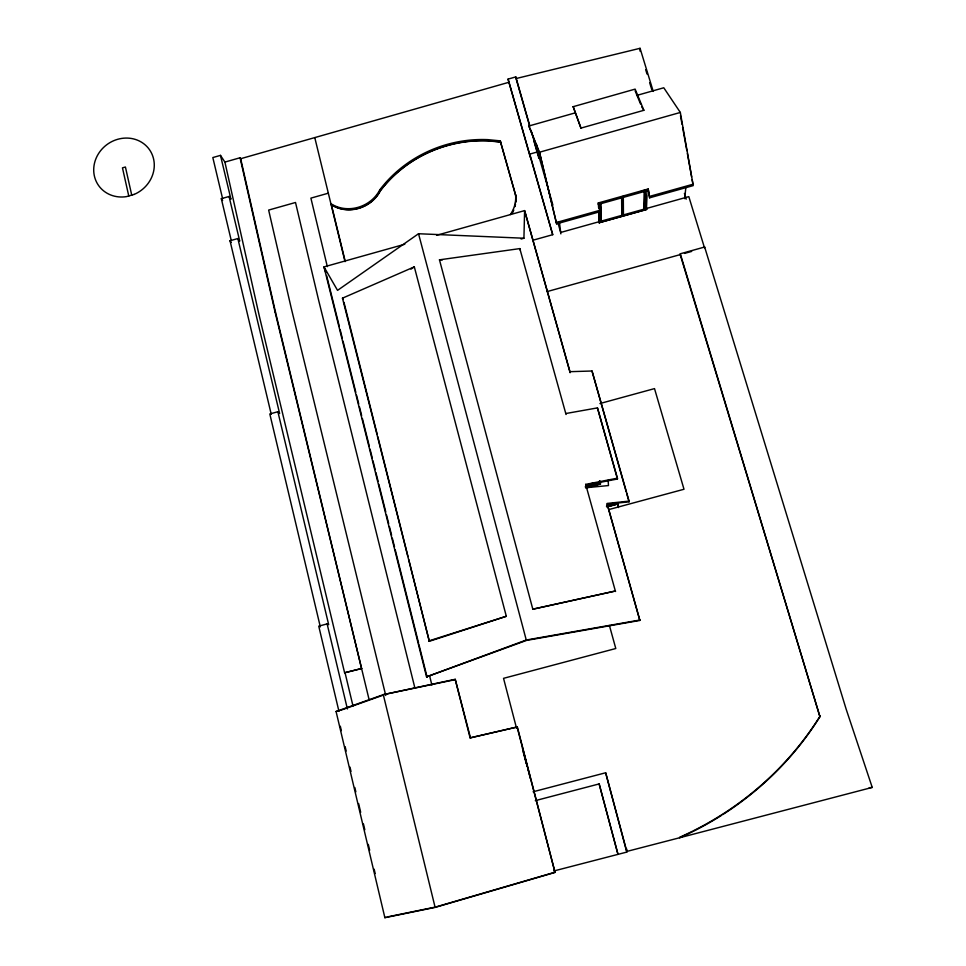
<?xml version="1.0" encoding="UTF-8"?>
<svg xmlns="http://www.w3.org/2000/svg" width="966" height="966" viewBox="0 0 966 966"><rect width="100%" height="100%" fill="white"/><g stroke="black" fill="none" stroke-linecap="round" stroke-linejoin="round"><path stroke-width="1.45" d="M404.814 244.229L323.984 266.906L426.549 676.852L526.555 640.398L639.866 620.438L607.131 504.167L629.059 501.825L629.059 501.113L592.013 371.004L569.964 371.681L524.61 210.6L436.572 235.318M553.82 870.982L626.789 852.084L626.813 849.15M640.011 51.126L640.06 48.3L516.061 78.548L529.513 125.58M521.097 239.025L523.922 238.228L524.61 210.6L570.121 372.719L569.964 371.681M643.948 209.984L644.201 190.157M644.491 209.827L644.733 191.22M644.974 190.399L644.394 209.513L646.58 208.898M646.411 209.296L646.544 195.482M646.314 208.982L646.954 189.855M646.677 209.441L599.174 222.723L646.677 209.441L646.121 208.342M636.666 95.453L663.775 87.773L680.33 112.454L693.226 185.605L649.635 197.813L648.198 188.962L598.256 202.969L599.958 211.711L556.621 223.846L539.475 152.23L528.885 126.003L574.915 112.95M649.635 197.813L648.198 188.962M639.866 620.438L607.071 503.443L629.059 501.113M684.713 198.658L685.86 187.138M722.773 814.58A310.158 295.511 -14.9 0 0 819.929 716.7L680.209 254.613L680.293 253.78L704.637 247.018L846.18 709.237L872.238 787.411L869.195 787.737M704.637 247.018L704.504 247.851L688.818 196.629L560.691 232.456L557.817 222.385M819.929 716.7L680.293 253.78M555.027 872.431L517.341 726.951L470.104 737.891L455.215 679.291L383.285 694.663L336.071 711.495L384.879 917.7L435.123 907.4L555.027 872.431L517.052 726.83M523.922 238.228L418.532 233.736L337.545 290.368L323.984 266.906L325.856 272.569M410.961 269.14L414.317 266.858L506.317 616.284L429.315 641.303L342.471 298.168L414.317 266.858M384.879 917.7L385.543 917.302M599.149 783.921L617.986 854.367L599.149 783.921L535.297 800.645M426.549 676.852L526.265 640.023L639.903 620.027M339.295 710.783L336.071 711.495M340.503 710.348L382.56 695.375M428.771 640.941L506.317 616.284M555.221 872.153L435.666 907.014L387.028 917M344.608 672.771L361.586 668.532L344.608 672.771L259.262 315.846L224.909 162.083L220.477 155.381L212.822 157.555L222.554 198.477M532.616 240.317L552.721 234.69L508.056 79.115L515.796 76.906L529.827 125.978M224.909 162.083L240.063 157.76L240.667 158.714L275.503 312.199L369.229 700.169M240.667 158.714L508.623 82.364M231.236 240.413L221.323 198.682L229.063 196.484L230.959 199.213L220.477 155.381M573.176 106.683L635.133 89.114L643.863 110.305L580.952 128.104L573.176 106.683L580.952 128.104M328.331 193.188L310.895 198.127L327.329 266.616M508.056 79.115L530.249 157.06L529.779 154.101L537.651 151.879L552.878 205.118M680.33 112.454L539.475 152.23L556.621 223.846M271.229 414.269L230.017 240.751L237.853 238.542L239.725 241.089L229.063 196.484M639.395 191.968L643.573 190.797M598.328 204.394L648.15 190.435M556.44 222.47L599.886 210.31L598.256 202.969M649.683 196.364L693.395 184.132M599.174 222.723L598.691 212.484M601.335 221.89L600.804 203.754M599.065 222.192L601.25 221.576L600.357 202.908M547.058 291.599L680.209 254.613M684.496 253.418L691.644 251.426M237.853 238.542L279.609 413.508L277.882 411.733L269.804 413.955L320.326 626.886M599.922 403.546L654.513 388.61L684 489.255L608.701 509.601M585.396 486.792L592.424 484.872L592.689 485.886L592.387 483.447M585.42 486.876L592.834 484.872M585.553 487.335L599.971 483.423L599.741 480.959M592.955 485.222L599.681 483.881M585.71 487.878L600.103 483.881L599.862 481.418M586.41 487.878L600.466 484.075L600.212 481.358M606.467 506.16L614.968 503.866M607.771 505.955L615.62 504.3L606.588 506.595M606.805 506.776L615.125 504.518L614.835 503.479M607.554 506.824L616.067 504.53L615.777 503.491M277.882 411.733L328.669 624.652L327.124 623.891L318.744 626.149L338.921 711.217M533.111 791.77L605.658 772.776L626.789 851.444L679.605 837.763A310.158 295.511 -14.9 0 0 692.682 831.617M679.605 837.763L872.238 787.411M470.104 737.891L517.341 726.951M532.821 609.196L615.451 590.999L532.821 609.196L439.47 259.83L519.817 248.6L566.052 414.499M454.213 679.847L383.285 694.663L435.123 907.4M617.419 478.182L617.455 478.991L585.782 485.161L585.674 484.377L617.419 478.182L597.459 407.894L565.883 413.52M586.133 487.709L608.483 485.56L608.121 480.199M605.658 772.776L626.789 852.084M439.47 259.83L442.343 259.914M500.279 140.867L487.866 139.647A120.472 110.583 -17.8 0 0 379.807 189.831A32.772 29.427 -23.4 0 1 330.891 203.657L331.41 204.768A32.723 29.391 -23.4 0 0 380.254 190.966A120.279 110.438 -17.8 0 1 488.144 140.867L500.545 142.087L500.279 140.867L515.784 195.736A33.303 30.272 -16.9 0 1 515.796 201.785M361.562 668.448L274.936 311.463L240.063 157.76M455.215 679.291L470.527 737.976M274.936 311.463L275.503 312.199M230.017 240.751L231.285 242.442M221.323 198.682L222.615 200.493M641.617 106.646L643.863 110.305M342.471 298.168L343.232 299.424M635.121 90.828L640.543 104.002M539.704 153.835L528.885 126.003M379.807 189.831L380.254 190.966M640.06 48.3L653.233 91.408M684.423 193.429L686.186 199.177M645.699 69.733L647.015 74.032M649.635 82.617L651.821 89.778M622.623 214.923L622.901 216.094M601.613 220.791L601.878 221.745M599.149 221.48L599.427 222.421M598.884 221.552L599.162 222.506M531.071 130.313L538.086 154.85L537.651 151.879M533.993 141.265L538.883 158.364L536.963 145.105M626.222 491.863L592.013 371.004M626.632 493.3L629.059 501.825M529.779 154.101L552.721 234.69M617.455 478.991L597.459 407.894M617.552 504.119L618.373 506.993M515.784 195.736L500.485 141.857L488.084 140.638A120.279 110.426 -17.8 0 0 380.193 190.749A32.723 29.391 -23.4 0 1 331.35 204.55L345.188 261.231M600.164 482.976L600.466 484.075M599.415 482.988L599.717 484.075L599.463 481.563M585.674 484.377L615.487 591.506M609.401 625.449L615.789 648.512L503.54 678.337L516.532 728.171M418.532 233.736L526.265 640.023M522.413 747.925L527.339 766.799M528.088 769.709L530.37 778.427M523.246 752.055L526.385 763.913M343.968 302.346L377.078 433.831M377.815 436.753L407.978 556.561M408.715 559.483L429.315 641.303M429.737 676.405L431.899 685.051M326.58 275.491L339.368 326.568M340.104 329.491L342.29 338.245M343.027 341.167L355.802 392.244M356.539 395.166L358.724 403.921M359.461 406.843L361.646 415.597M362.383 418.52L369.326 446.244M370.05 449.166L372.248 457.92M372.973 460.842L375.17 469.597M375.895 472.519L378.092 481.273M378.817 484.195L385.76 511.92M386.485 514.842L388.682 523.596M389.407 526.518L391.604 535.273M392.329 538.195L394.526 546.949M395.251 549.871L418.628 643.271M418.978 644.684L427.093 677.106M414.825 687.72L318.611 300.148L295.511 202.486L268.645 210.081L291.164 307.828L385.748 695.46M314.771 137.595L345.031 261.641M345.091 672.94L353.001 706.013M327.124 623.891L347.398 708.959M340.31 726.239L341.336 730.61M345.14 746.658L346.178 751.029M349.97 767.076L351.008 771.448M354.812 787.495L355.85 791.866M358.615 803.543L360.68 812.285M363.445 823.962L364.822 829.794M368.275 844.369L369.664 850.213M374.156 869.171L375.182 873.542M131.762 195.253L125.423 167.009L122.465 167.855L128.792 196.098M519.817 248.6L520.106 250.001M680.462 115.618L682.056 124.373M682.588 127.283L686.85 150.611M687.381 153.534L691.632 176.863M692.163 179.773L692.694 182.695M515.796 76.906L516.061 78.548M559.399 222.071L560.872 233.881M592.267 483.024L592.556 485.439M592.665 482.915L593.076 485.681M599.331 481.104L599.56 483.423M598.449 204.889L598.606 207.762M598.751 210.636L599.343 222.108M599.886 210.31L599.958 211.711M600.369 206.567L601.057 220.948M618.24 503.093L618.385 507.548M621.621 197.921L621.802 215.152L623.444 214.694L623.299 196.013M622.466 197.462L622.623 215.14M820.098 716.072A310.641 295.91 -14.9 0 1 679.545 837.317M721.554 815.352A310.158 295.511 -14.9 0 1 693.974 830.965M515.711 195.506A33.303 30.272 -16.9 0 1 515.578 202.775M515.373 203.983A33.303 30.272 -16.9 0 1 514.818 206.386M513.586 209.912A33.303 30.272 -16.9 0 1 511.92 213.293M515.542 194.589A33.351 30.308 -16.9 0 1 510.386 214.561M515.446 204.212A33.303 30.272 -16.9 0 1 514.878 206.615M513.646 210.141A33.303 30.272 -16.9 0 1 511.98 213.522M134.129 194.42L126.365 196.641A31.117 28.582 -35.6 0 1 95.622 159.487A31.117 28.582 -35.6 0 1 145.588 145.25A31.117 28.582 -35.6 0 1 134.129 194.42"/></g></svg>
